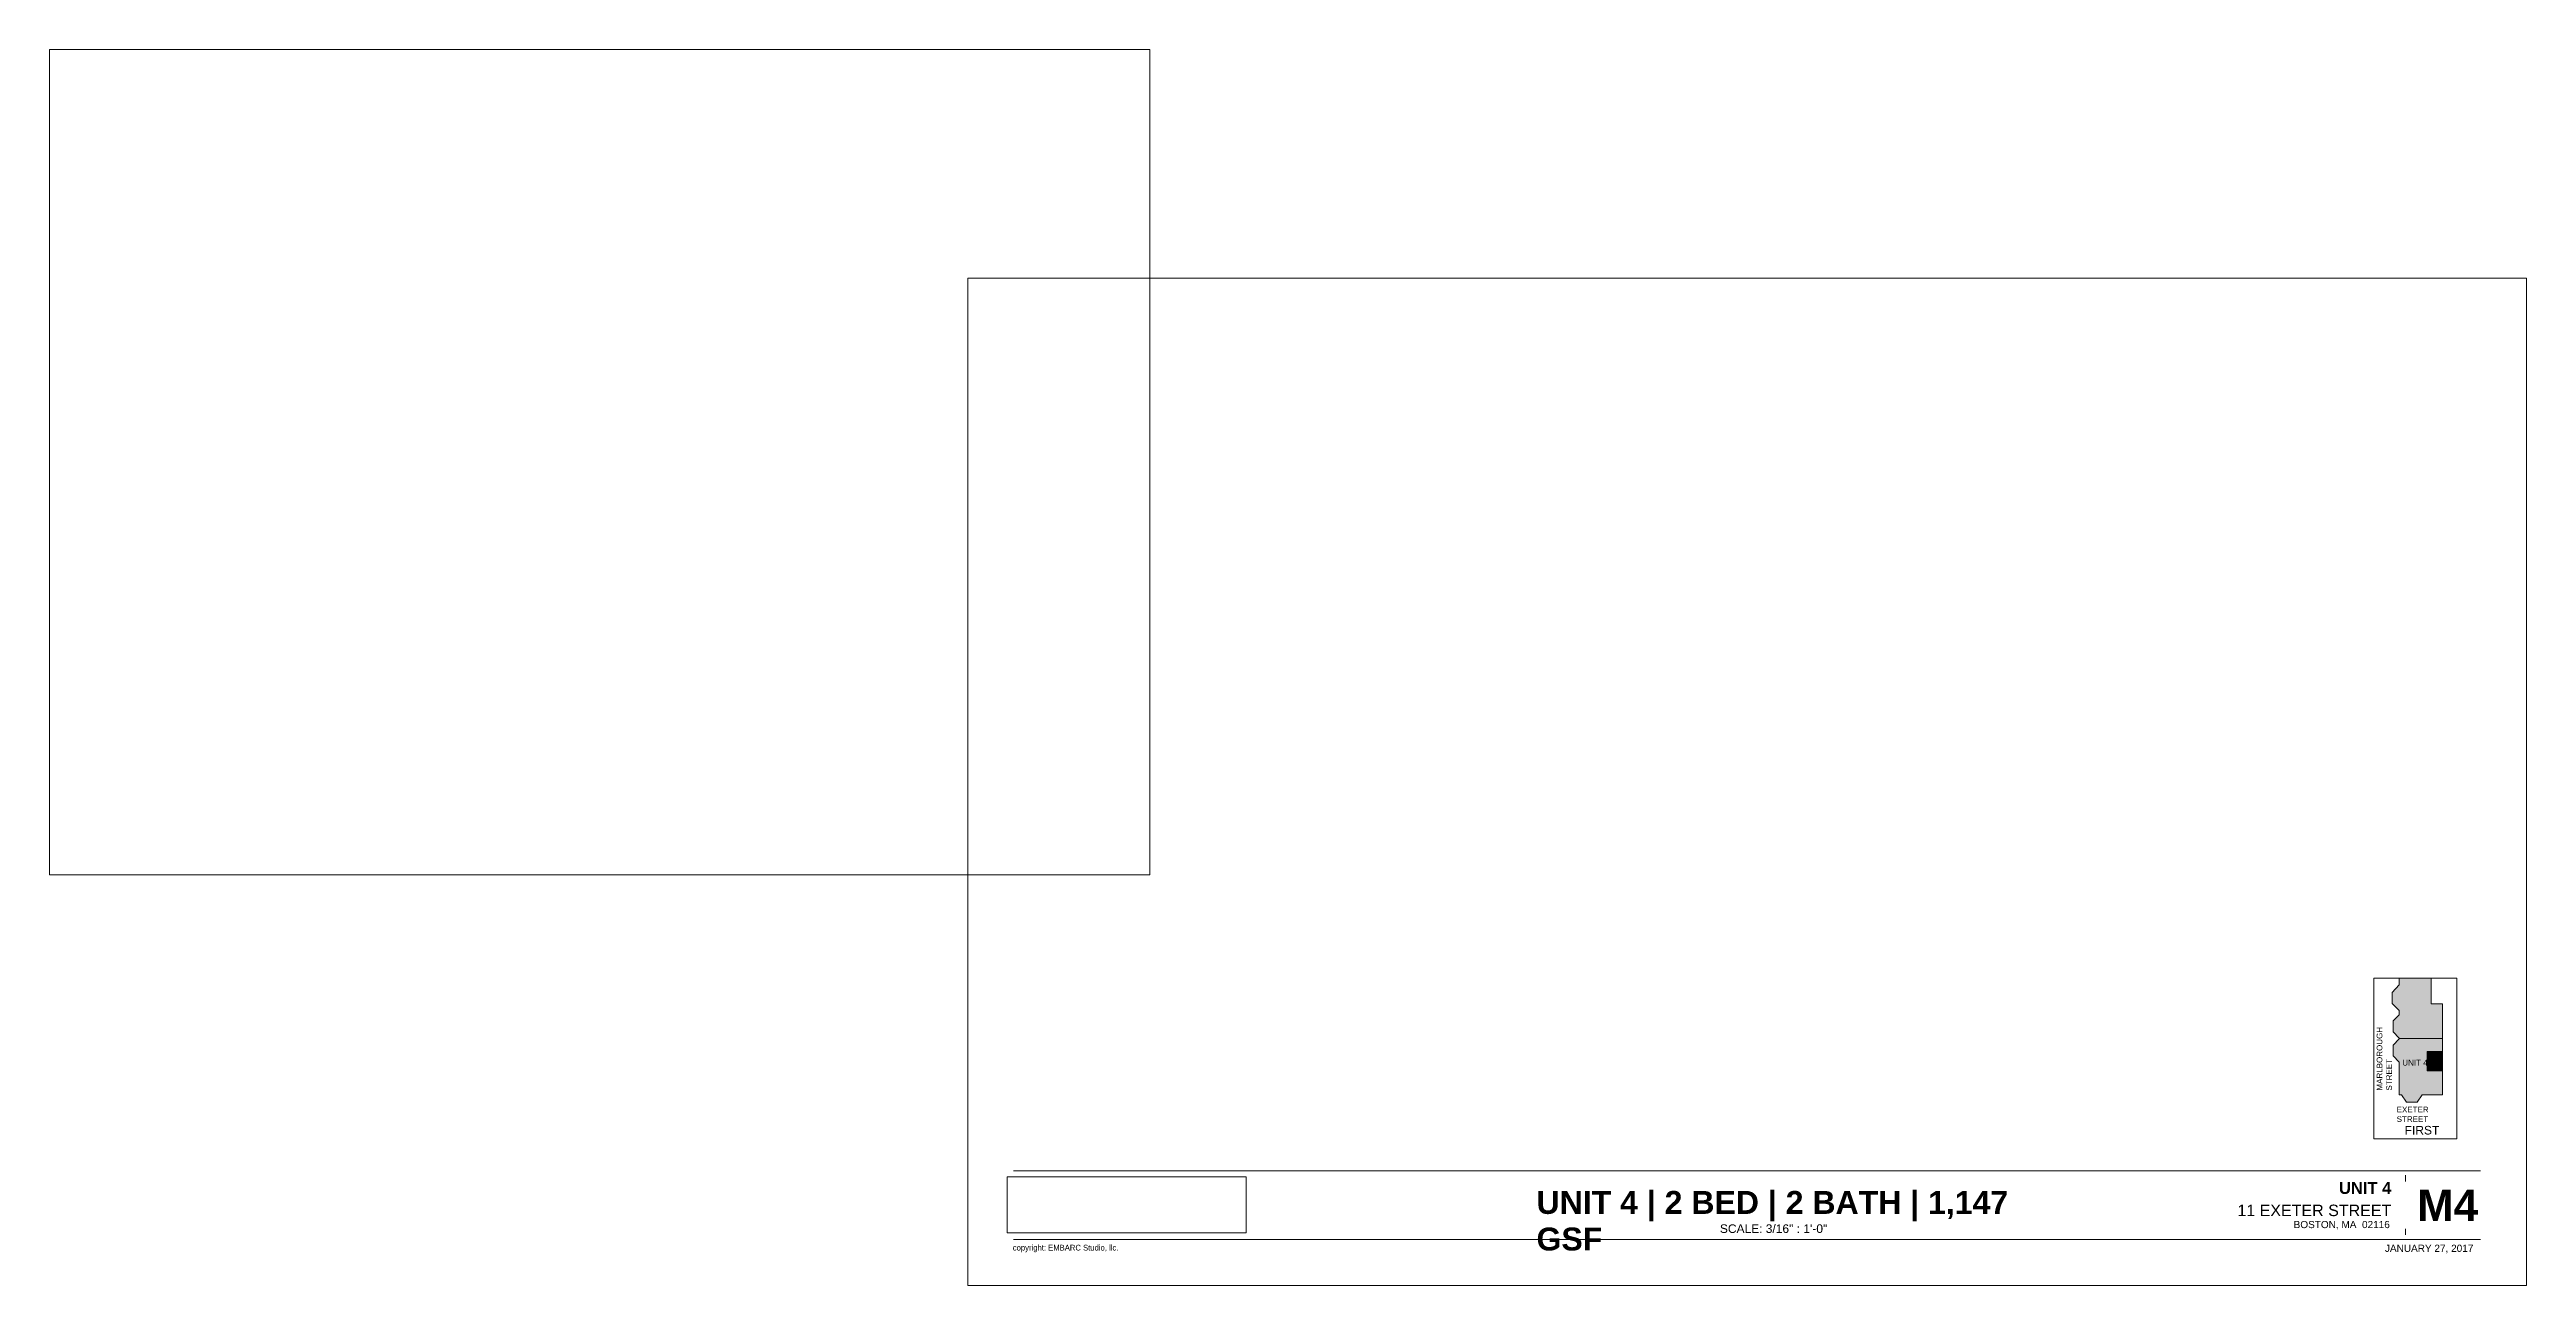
# Paper-space layout 'Layout1' of a CAD drawing. Header units: inches. Extents: x 0 to 27, y -4.5 to 9.
# The model-space entities are those that its viewports show. They can reach past a viewport. Long polylines and large blocks are cut down to what shows.
import ezdxf

# ---------------------------------------------------------------- set-up
doc = ezdxf.new("R2010")
doc.units = ezdxf.units.IN
doc.header["$MEASUREMENT"] = 0
for name, color, linetype, lineweight in [('A-DETL', 90, 'Continuous', 40), ('A-DETL-GENF', 92, 'Continuous', 9), ('G-ANNO-TEXT', 231, 'Continuous', 9), ('G-ANNO-TTLB', 6, 'Continuous', 9), ('G-ANNO-TTLB-THIN', 151, 'Continuous', 9)]:
    doc.layers.add(name, color=color, linetype=linetype, lineweight=lineweight)
doc.layers.add('G-ANNO-NPLT', color=191, linetype='Continuous', plot=False)
doc.styles.add('Arial', font='arial.ttf', dxfattribs={"height": 48})
doc.styles.add('Arial_1', font='arial.ttf', dxfattribs={"height": 72})
doc.styles.add('Arial_2', font='arial.ttf', dxfattribs={"height": 0.078125})
doc.styles.add('Arial_3', font='arial.ttf', dxfattribs={"height": 0.125})
doc.styles.add('Arial_4', font='arial.ttf', dxfattribs={"height": 0.09375})
doc.styles.add('Arial_B', font='arialbd.ttf', dxfattribs={"height": 0.128968})
doc.styles.add('Arial_B_1', font='arialbd.ttf', dxfattribs={"height": 0.342572})
doc.styles.add('Arial_B_2', font='arialbd.ttf', dxfattribs={"height": 0.25})
doc.styles.add('Century Gothic', font='GOTHIC.TTF', dxfattribs={"height": 0.0625})
picture_1 = doc.add_image_def('image1.jpg', size_in_pixel=(1200, 282))

# ---------------------------------------------------------------- blocks, each defined once
blk = doc.blocks.new('EMBARC-Pres 11x17 LARGE NUMBERS_0001 - EMBARC-Pres 11x17 NO SCALE-322887-UNIT 4')
at = {"layer": 'G-ANNO-TTLB'}
for p, q in [((27.015, 6.506), (10.015, 6.506)), ((10.515, -3.231), (26.515, -3.231)), ((25.695, -3.279), (25.695, -3.929)), ((10.515, -3.981), (26.515, -3.981))]:
    blk.add_line(p, q, dxfattribs=at)
at = {"layer": 'G-ANNO-TTLB-THIN'}
for p, q in [((10.015, -4.481), (10.015, 6.506)), ((10.015, 6.506), (27.015, 6.506)), ((27.015, 6.506), (27.015, -4.481)), ((10.015, -4.481), (27.015, -4.481))]:
    blk.add_line(p, q, dxfattribs=at)
at = {"layer": 'G-ANNO-TTLB', "insert": (10.506, -4.037), "char_height": 0.0625, "width": 1.59075, "attachment_point": 1, "style": 'Century Gothic'}
blk.add_mtext('copyright: EMBARC Studio, llc.', dxfattribs=at)
at = {"layer": 'G-ANNO-TTLB'}
image = blk.add_image(picture_1, insert=(10.445, -3.907), size_in_units=(2.608, 0.613), dxfattribs=at)
image.dxf.flags = 7

msp = doc.modelspace()

# ---------------------------------------------------------------- hatches: boundary and pattern name
at = {"layer": 'A-DETL-GENF'}
for color, points in [(9, [(1315.287, 573.824), (1315.287, 863.449), (1220.287, 863.449), (1220.287, 1078.449), (953.537, 1078.449), (953.537, 1022.781), (893.287, 960.108), (893.287, 867.389), (953.537, 807.139), (953.537, 773.294), (901.211, 720.968), (901.211, 630.063), (953.537, 577.737), (953.537, 573.824)]), (11, [(1013.081, 41.074), (1103.39, 41.074), (1145.21, 103.074), (1315.287, 103.074), (1315.287, 302.074), (1188.287, 302.074), (1188.287, 466.074), (1315.287, 466.074), (1315.287, 573.824), (953.537, 573.824), (953.537, 569.848), (901.211, 517.522), (901.211, 428.867), (953.537, 376.541), (953.537, 103.074), (971.261, 103.074)]), (55, [(1199.287, 302.074), (1315.287, 302.074), (1315.287, 466.074), (1188.287, 466.074), (1188.287, 302.074)])]:
    msp.add_hatch(color=color, dxfattribs=at).paths.add_polyline_path(points, flags=0)

# ---------------------------------------------------------------- linework, layer by layer
at = {"layer": 'A-DETL', "lineweight": 9}
for p, q in [((1220.287, 1078.449), (953.537, 1078.449)), ((953.537, 1078.449), (953.537, 1022.781)), ((1220.287, 863.449), (1220.287, 1078.449)), ((953.537, 1022.781), (893.287, 960.108)), ((893.287, 960.108), (893.287, 867.389)), ((893.287, 867.389), (953.537, 807.139)), ((1315.287, 863.449), (1220.287, 863.449)), ((1315.287, 573.824), (1315.287, 863.449)), ((953.537, 807.139), (953.537, 773.294)), ((953.537, 773.294), (901.211, 720.968)), ((901.211, 720.968), (901.211, 630.063)), ((901.211, 630.063), (953.537, 577.737)), ((953.537, 577.737), (953.537, 573.824)), ((953.537, 573.824), (1315.287, 573.824)), ((1315.287, 573.824), (953.537, 573.824)), ((953.537, 573.824), (953.537, 569.848)), ((1315.287, 466.074), (1315.287, 573.824)), ((953.537, 569.848), (901.211, 517.522)), ((901.211, 517.522), (901.211, 428.867)), ((1315.287, 466.074), (1188.287, 466.074)), ((1188.287, 466.074), (1188.287, 302.074)), ((1315.287, 302.074), (1315.287, 466.074)), ((901.211, 428.867), (953.537, 376.541)), ((953.537, 376.541), (953.537, 103.074)), ((1188.287, 302.074), (1315.287, 302.074)), ((1315.287, 103.074), (1315.287, 302.074)), ((953.537, 103.074), (971.261, 103.074)), ((971.261, 103.074), (1013.081, 41.074)), ((1103.39, 41.074), (1145.21, 103.074)), ((1145.21, 103.074), (1199.287, 103.074)), ((1199.287, 103.074), (1315.287, 103.074)), ((1013.081, 41.074), (1103.39, 41.074))]:
    msp.add_line(p, q, dxfattribs=at)

# ---------------------------------------------------------------- texts
at = {"layer": 'G-ANNO-TEXT', "color": 7, "char_height": 48, "attachment_point": 1, "rotation": 90, "style": 'Arial'}
for s, insert, width in [('MARLBOROUGH ', (763.805, 137.807), 690.84), ('STREET', (843.805, 137.807), 329.664)]:
    msp.add_mtext(s, dxfattribs=dict(at, insert=insert, width=width))
at = {"layer": 'G-ANNO-TEXT', "color": 7, "attachment_point": 1}
for s, insert, char_height, width, style in [('UNIT 4', (978.992, 395.14), 48, 264.216, 'Arial'), ('EXETER ', (931.341, 2.381), 48, 358.752, 'Arial'), ('STREET', (931.341, -77.619), 48, 329.664, 'Arial'), ('FIRST ', (998.339, -158.376), 72, 387.84, 'Arial_1')]:
    msp.add_mtext(s, dxfattribs=dict(at, insert=insert, char_height=char_height, width=width, style=style))

psp = doc.layouts.get("Layout1")

# ---------------------------------------------------------------- block references
at = {"layer": 'G-ANNO-TTLB'}
psp.add_blockref('EMBARC-Pres 11x17 LARGE NUMBERS_0001 - EMBARC-Pres 11x17 NO SCALE-322887-UNIT 4', (0, 0), dxfattribs=at)

# ---------------------------------------------------------------- texts
at = {"layer": 'G-ANNO-TEXT', "color": 7, "attachment_point": 1}
for s, insert, char_height, width, style in [('UNIT 4 | 2 BED | 2 BATH | 1,147 ', (16.218, -3.45), 0.25, 6.28725, 'Arial_B_2'), ('GSF', (16.218, -3.849), 0.25, 0.86166, 'Arial_B_2'), ('SCALE:', (18.218, -3.814), 0.0937, 0.57128, 'Arial_4'), ('^I', (18.689, -3.814), 0.0937, 0.03472, 'Arial_4'), ('3/16" : 1\'-0"', (18.718, -3.814), 0.09375, 0.81747, 'Arial_4')]:
    psp.add_mtext(s, dxfattribs=dict(at, insert=insert, char_height=char_height, width=width, style=style))

# ---------------------------------------------------------------- viewports
at = {"layer": '0'}
psp.add_viewport(center=(6, 4.5), size=(12, 9), view_center_point=(6, 4.5), view_height=12, dxfattribs=at)
at = {"layer": 'G-ANNO-NPLT'}
psp.add_viewport(center=(25.802, -2.005), size=(0.906, 1.7505), view_center_point=(1087.138, 406.266), view_height=1344.3654, status=3, dxfattribs=at)

# ---------------------------------------------------------------- next in the draw order: texts
at = {"layer": 'G-ANNO-TTLB', "attachment_point": 3, "line_spacing_factor": 0.941778, "bg_fill": 3, "box_fill_scale": 1.25, "bg_fill_color": 256, "bg_fill_true_color": 13158600, "bg_fill_transparency": 0}
for s, insert, char_height, width, style in [('UNIT 4', (25.541, -3.353), 0.129, 0.66414, 'Arial_B'), ('JANUARY 27, 2017', (26.436, -4.036), 0.07813, 1.15066, 'Arial_2')]:
    psp.add_mtext(s, dxfattribs=dict(at, insert=insert, char_height=char_height, width=width, style=style))

# ---------------------------------------------------------------- next in the draw order: texts
at = {"layer": 'G-ANNO-TTLB', "insert": (25.541, -3.599), "char_height": 0.125, "width": 2.00468, "attachment_point": 3, "line_spacing_factor": 0.941778, "style": 'Arial_3', "bg_fill": 3, "box_fill_scale": 1.25, "bg_fill_color": 256, "bg_fill_true_color": 13158600, "bg_fill_transparency": 0}
psp.add_mtext('11 EXETER STREET', dxfattribs=at)

# ---------------------------------------------------------------- next in the draw order: texts
at = {"layer": 'G-ANNO-TTLB', "line_spacing_factor": 0.941778, "bg_fill": 3, "box_fill_scale": 1.25, "bg_fill_color": 256, "bg_fill_true_color": 13158600, "bg_fill_transparency": 0}
for s, insert, char_height, width, attachment_point, style in [('M4', (26.155, -3.434), 0.3426, 0.77223, 2, 'Arial_B_1'), ('BOSTON, MA  02116', (25.525, -3.777), 0.07813, 1.25396, 3, 'Arial_2')]:
    psp.add_mtext(s, dxfattribs=dict(at, insert=insert, char_height=char_height, width=width, attachment_point=attachment_point, style=style))

doc.saveas('drawing.dxf')
